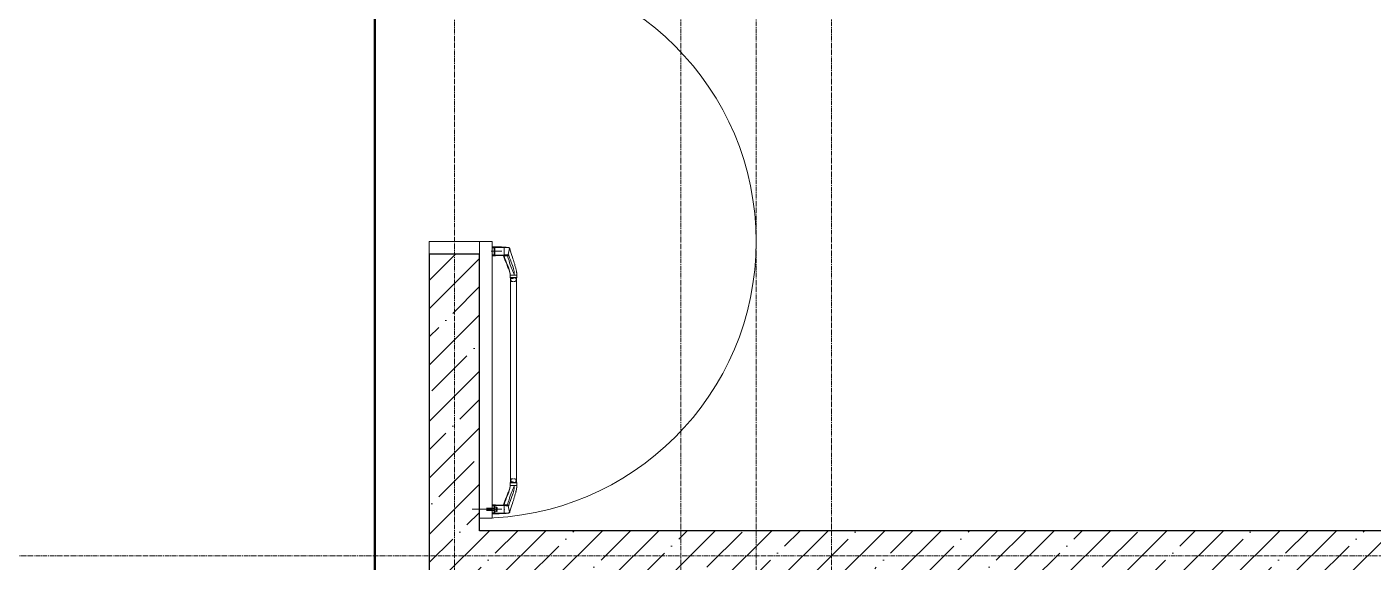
# Model space of a CAD drawing. Header units: millimetres. Extents: x -7155 to 483283, y -227682 to 148426.
# Drawn here: x 9700 to 15053, y 29375 to 31504 of the extents above; entities that cross this region are included whole.
import ezdxf

# ---------------------------------------------------------------- set-up
doc = ezdxf.new("R2010")
doc.units = ezdxf.units.MM
for name, pattern in [('CENTER2', [28.575, 19.05, -3.175, 3.175, -3.175]), ('CENTERLINE', [30, 12, -1.5, 3, -1.5, 12]), ('HIDDEN', [9.525, 6.35, -3.175])]:
    doc.linetypes.add(name, pattern=pattern)
for name, color, linetype, lineweight in [('АР_Двери_внутренние', 5, 'Continuous', 9), ('АР_Двери_внутренние_антипаника', 7, 'Continuous', 0), ('АР_Стены ЖБ', 7, 'Continuous', 30), ('АР_Штриховка', 8, 'Continuous', 0)]:
    doc.layers.add(name, color=color, linetype=linetype, lineweight=lineweight)
doc.layers.add('АР_Оси_РД_100', color=7, linetype='Continuous', lineweight=0, true_color=0x525252)
doc.layers.add('РД_Оси_100', color=7, linetype='Continuous', lineweight=0, true_color=0x525252)

# ---------------------------------------------------------------- blocks, each defined once
blk = doc.blocks.new('СОШ_2200_АР_ОСИ_М100_28.05.24')
at = {"layer": 'АР_Оси_РД_100', "linetype": 'CENTER2'}
blk.add_line((29555, 29400), (-5954.958, 29400), dxfattribs=at)
for points in [[(11400, 139938.679), (11400, -6155)], [(12000.12, -6155), (12300, -5755), (12300, 139538.679), (12000, 139938.679)], [(12600, -6155), (12600, 139938.679)], [(13200, -6155), (12900, -5755), (12900, 139538.679), (13220.167, 139939.357)]]:
    blk.add_lwpolyline(points, dxfattribs=at)

msp = doc.modelspace()

# ---------------------------------------------------------------- hatches: boundary and pattern name
at = {"layer": 'АР_Штриховка', "linetype": 'Continuous', "lineweight": 5, "true_color": 0x000000}
h = msp.add_hatch(dxfattribs=at)
h.set_pattern_fill('ANSI35', color=18, scale=25, angle=1.3e-14, style=0)
h.paths.add_polyline_path([(11300, 29300), (11500, 29500), (11500, 30600), (11300, 30600)], flags=0)
h.paths.add_polyline_path([(11300, 32400), (11500, 32400), (11500, 33500), (11300, 33700)], flags=0)
h = msp.add_hatch(dxfattribs=at)
h.set_pattern_fill('ANSI35', color=18, scale=25, style=0)
h.paths.add_polyline_path([(11500, 29500), (11300, 29300), (13000, 29300), (13066.7, 29350), (13000, 29500)], flags=0)
h.paths.add_polyline_path([(13000, 29500), (13066.7, 29350), (13200, 29300), (18100, 29300), (18233.3, 29350), (18300, 29500)], flags=0)
h.paths.add_polyline_path([(18300, 29500), (18233.3, 29350), (18300, 29300), (20000, 29300), (20050, 29366.7), (20000, 29500)], flags=0)

# ---------------------------------------------------------------- linework, layer by layer
at = {"color": 1, "lineweight": 50}
msp.add_lwpolyline([(12013, 13770), (8049, 13770), (8049, 23114), (8049, 23114), (340.2, 23121.1), (340.2, 26400), (8107, 26400), (8107, 38493), (11900, 38493), (11906.3, 33940.1), (11084, 33940.1), (11084, 32130), (11084, 25094), (20554, 25094), (20520, 26066), (26487, 26066), (26487, 25653), (27232, 25653), (27232, 22077), (26434, 22077), (26434, 21700), (11906, 21700), (11906, 13770)], dxfattribs=at)
at = {"layer": 'АР_Двери_внутренние', "color": 18, "linetype": 'Continuous', "lineweight": 9, "true_color": 0x000000}
for points in [[(11300, 30650), (11300, 30600), (11500, 30600), (11500, 30650)], [(11500, 30650), (11550, 30650), (11550, 29550), (11500, 29550)]]:
    msp.add_lwpolyline(points, close=True, dxfattribs=at)
at = {"layer": 'АР_Двери_внутренние', "color": 18, "linetype": 'Continuous', "lineweight": 9, "true_color": 0x000000, "extrusion": (0, 0, -1)}
msp.add_arc((-11500, 30650), 1100, 90, 270, dxfattribs=at)
at = {"layer": 'АР_Двери_внутренние_антипаника', "color": 18, "lineweight": 0, "ltscale": 2, "true_color": 0x000000}
for p, q in [((11500, 29550), (11500, 30650)), ((11500, 30650), (11550, 30650)), ((11550, 30650), (11550, 29550)), ((11550, 29550), (11500, 29550))]:
    msp.add_line(p, q, dxfattribs=at)
at = {"layer": 'АР_Двери_внутренние_антипаника', "color": 18, "linetype": 'Continuous', "true_color": 0x000000}
for p, q in [((11550, 30593.4), (11550, 30629.9)), ((11550, 30629.9), (11559.4, 30629.8)), ((11558.7, 30625.8), (11550, 30625.9)), ((11558.7, 30625.8), (11558.8, 30626.6)), ((11558.7, 30597.5), (11558.7, 30625.8)), ((11558.7, 30625.8), (11561.3, 30625.8)), ((11558.8, 30627.4), (11558.9, 30628.1)), ((11558.8, 30626.6), (11558.8, 30627.4)), ((11558.9, 30628.1), (11559, 30628.7)), ((11559, 30628.7), (11559.2, 30629.5)), ((11559.2, 30629.5), (11559.4, 30629.8)), ((11560.3, 30629.6), (11559.4, 30629.8)), ((11560.8, 30629.3), (11560.3, 30629.6)), ((11561.2, 30629), (11560.8, 30629.3)), ((11561.5, 30628.5), (11561.2, 30629)), ((11561.4, 30626.6), (11561.3, 30626.3)), ((11561.3, 30626.3), (11561.3, 30626.1)), ((11561.3, 30626.1), (11561.3, 30625.8)), ((11561.3, 30625.8), (11561.3, 30597.5)), ((11561.6, 30626.8), (11561.4, 30626.6)), ((11561.7, 30628), (11561.5, 30628.5)), ((11561.9, 30626.9), (11561.6, 30626.8)), ((11561.9, 30626.9), (11561.7, 30628)), ((11565.5, 30626.9), (11561.9, 30626.9)), ((11569.6, 30626.9), (11565.5, 30626.9)), ((11573.4, 30626.9), (11569.6, 30626.9)), ((11578.1, 30626.9), (11573.4, 30626.9)), ((11582, 30626.9), (11578.1, 30626.9)), ((11586.2, 30626.9), (11582, 30626.9)), ((11589.9, 30626.8), (11586.2, 30626.9)), ((11593.9, 30626.7), (11589.9, 30626.8)), ((11597.9, 30626.5), (11593.9, 30626.7)), ((11596.3, 30628.5), (11596.9, 30628.4)), ((11596.9, 30628.4), (11597.5, 30627.9)), ((11597, 30628.3), (11605.8, 30627.8)), ((11597.5, 30627.9), (11597.8, 30627.3)), ((11597.8, 30627.3), (11597.9, 30626.5)), ((11597.9, 30596.9), (11597.9, 30626.5)), ((11597.9, 30597), (11597.9, 30626.4)), ((11616.7, 30625.1), (11597.9, 30626.4)), ((11598.8, 30628.2), (11598.5, 30628.2)), ((11605.8, 30627.8), (11615.1, 30627.1)), ((11614.4, 30598.3), (11619.1, 30622.8)), ((11615.4, 30627), (11615.1, 30627.1)), ((11615.7, 30626.9), (11615.4, 30627)), ((11616.2, 30626.5), (11615.7, 30626.9)), ((11617.2, 30626.3), (11615.7, 30626.9)), ((11616.6, 30625.8), (11616.2, 30626.5)), ((11616.7, 30625.1), (11616.6, 30625.8)), ((11617.3, 30624.9), (11616.7, 30625.1)), ((11618.9, 30624.5), (11617.2, 30626.3)), ((11618, 30624.3), (11617.3, 30624.9)), ((11619.1, 30622.8), (11618, 30624.3)), ((11619.8, 30622.8), (11618.9, 30624.5)), ((11619, 30624.4), (11618.9, 30624.4)), ((11619.2, 30623.6), (11619, 30624.4)), ((11619.1, 30622.8), (11619.2, 30623.6)), ((11620.4, 30620.9), (11619.8, 30622.8)), ((11623.4, 30611.4), (11620.4, 30620.9)), ((11550, 30597.4), (11558.7, 30597.5)), ((11559.4, 30593.6), (11550, 30593.4)), ((11558.7, 30597.5), (11561.3, 30597.5)), ((11558.8, 30596.8), (11558.7, 30597.5)), ((11558.8, 30596), (11558.8, 30596.8)), ((11558.9, 30595.3), (11558.8, 30596)), ((11559, 30594.6), (11558.9, 30595.3)), ((11559.2, 30593.8), (11559, 30594.6)), ((11559.4, 30593.6), (11559.2, 30593.8)), ((11559.4, 30593.6), (11560.3, 30593.8)), ((11561.5, 30593.6), (11559.4, 30593.6)), ((11560.3, 30593.8), (11560.8, 30594.1)), ((11560.8, 30594.1), (11561.2, 30594.4)), ((11561.2, 30594.4), (11561.5, 30594.9)), ((11561.3, 30597.5), (11561.3, 30597.3)), ((11561.3, 30597.3), (11561.3, 30597.1)), ((11561.3, 30597.1), (11561.4, 30597)), ((11561.4, 30597), (11561.4, 30596.8)), ((11561.4, 30596.8), (11561.6, 30596.6)), ((11561.5, 30594.9), (11561.7, 30595.4)), ((11563.7, 30593.6), (11561.5, 30593.6)), ((11561.6, 30596.6), (11561.9, 30596.5)), ((11561.7, 30595.4), (11561.9, 30596.5)), ((11561.9, 30596.5), (11565.5, 30596.5)), ((11594.9, 30594.8), (11563.7, 30593.6)), ((11565.5, 30596.5), (11569.8, 30596.5)), ((11569.8, 30596.5), (11573.6, 30596.5)), ((11573.6, 30596.5), (11578.4, 30596.5)), ((11578.4, 30596.5), (11582.3, 30596.5)), ((11582.3, 30596.5), (11585.6, 30596.5)), ((11585.6, 30596.5), (11588.5, 30596.5)), ((11588.5, 30596.5), (11591.6, 30596.6)), ((11591.6, 30596.6), (11594.7, 30596.7)), ((11594.7, 30596.7), (11597.9, 30596.9)), ((11596.3, 30594.9), (11594.9, 30594.8)), ((11594.9, 30594.8), (11595.3, 30594.1)), ((11595.1, 30594.8), (11597.1, 30594.9)), ((11595.3, 30594.8), (11595.9, 30594.7)), ((11595.3, 30594.1), (11598.2, 30585.4)), ((11595.3, 30594.1), (11595.5, 30593.7)), ((11595.5, 30593.7), (11595.9, 30593.5)), ((11595.9, 30594.7), (11596, 30594.6)), ((11595.9, 30593.5), (11596.4, 30593.3)), ((11596, 30594.6), (11596.2, 30594.4)), ((11596.2, 30594.4), (11596.4, 30594.3)), ((11596.9, 30595), (11596.3, 30594.9)), ((11596.4, 30594.3), (11596.9, 30594)), ((11596.4, 30593.3), (11597.6, 30593.1)), ((11597.5, 30595.5), (11596.9, 30595)), ((11596.9, 30594), (11597.5, 30593.4)), ((11597.1, 30594.9), (11597.1, 30595.1)), ((11597.1, 30594.9), (11598.7, 30595)), ((11597.8, 30596.1), (11597.5, 30595.5)), ((11597.5, 30593.4), (11597.6, 30593.1)), ((11598.1, 30593.2), (11597.6, 30593.1)), ((11597.6, 30593.1), (11601, 30582.9)), ((11597.9, 30596.9), (11597.8, 30596.1)), ((11597.9, 30597), (11601.3, 30597.2)), ((11597.9, 30596.7), (11597.9, 30597)), ((11597.9, 30596.6), (11597.9, 30596.7)), ((11605.5, 30593.6), (11598.1, 30593.2)), ((11598.2, 30585.4), (11600.9, 30577.7)), ((11598.7, 30595), (11599.7, 30595.1)), ((11599.7, 30595.1), (11600.2, 30595.1)), ((11600.2, 30595.1), (11600.2, 30595.1)), ((11600.3, 30595.3), (11600.4, 30595.3)), ((11600.3, 30595.1), (11600.3, 30595.3)), ((11600.4, 30595.3), (11601, 30595.3)), ((11601, 30595.3), (11600.9, 30595.3)), ((11600.9, 30577.7), (11603.4, 30571)), ((11601, 30582.9), (11604.4, 30573.5)), ((11601.3, 30597.2), (11604.2, 30597.4)), ((11603.4, 30571), (11605.7, 30565.1)), ((11604.2, 30597.4), (11607, 30597.6)), ((11604.4, 30573.5), (11607.6, 30565.1)), ((11611.2, 30594), (11605.5, 30593.6)), ((11607, 30597.6), (11609.9, 30597.8)), ((11609.9, 30597.8), (11612.8, 30598)), ((11611.8, 30596.2), (11611.2, 30596)), ((11611.2, 30595.9), (11611.3, 30596)), ((11611.3, 30596), (11611.2, 30596)), ((11611.2, 30595.7), (11611.2, 30595.9)), ((11611.2, 30595.6), (11611.2, 30595.7)), ((11611.3, 30595.5), (11611.2, 30595.6)), ((11611.2, 30594.5), (11611.3, 30594.9)), ((11611.2, 30594.2), (11611.2, 30594.5)), ((11612.6, 30594.2), (11611.2, 30594)), ((11611.2, 30594), (11611.2, 30594.2)), ((11614.4, 30583.7), (11611.2, 30594)), ((11611.2, 30594), (11611.2, 30594)), ((11612.2, 30595.8), (11611.3, 30595.5)), ((11611.4, 30595.4), (11611.3, 30595.5)), ((11611.3, 30594.9), (11611.4, 30595.4)), ((11612.3, 30596.6), (11611.8, 30596.2)), ((11613.2, 30596.4), (11612.2, 30595.8)), ((11612.7, 30597.3), (11612.3, 30596.6)), ((11614.1, 30594.7), (11612.6, 30594.2)), ((11612.8, 30598), (11612.7, 30597.3)), ((11612.8, 30598), (11612.9, 30598)), ((11612.9, 30598), (11613, 30598.1)), ((11613, 30598.1), (11613.1, 30598.1)), ((11613.1, 30598.1), (11613.5, 30598.3)), ((11613.1, 30598.1), (11613.1, 30598.1)), ((11613.1, 30598.1), (11613.1, 30598.1)), ((11613.1, 30598.1), (11613.1, 30598.1)), ((11613.1, 30598.1), (11613.1, 30598.1)), ((11613.1, 30598.1), (11613.1, 30598.1)), ((11613.1, 30598.1), (11613.1, 30598.1)), ((11613.1, 30598.1), (11613.1, 30598.1)), ((11613.1, 30598.1), (11613.1, 30598.1)), ((11613.1, 30598.1), (11613.1, 30598.1)), ((11613.1, 30598.1), (11613.1, 30598.1)), ((11613.1, 30598.1), (11613.1, 30598.1)), ((11613.1, 30598.1), (11613.1, 30598.1)), ((11613.1, 30598.1), (11613.1, 30598.1)), ((11614, 30597.3), (11613.2, 30596.4)), ((11613.5, 30598.3), (11614, 30598.4)), ((11614, 30598.4), (11614.2, 30598.4)), ((11614.4, 30598.3), (11614, 30597.3)), ((11615.4, 30595.4), (11614.1, 30594.7)), ((11614.2, 30598.4), (11614.4, 30598.3)), ((11614.4, 30598.3), (11615.3, 30597.5)), ((11617.2, 30574.3), (11614.4, 30583.7)), ((11615.3, 30597.5), (11615.8, 30597)), ((11616.2, 30596.1), (11615.4, 30595.4)), ((11615.8, 30597), (11616.2, 30596.1)), ((11616.2, 30596.1), (11619.5, 30586)), ((11619.7, 30565.8), (11617.2, 30574.3)), ((11619.5, 30586), (11622.8, 30577)), ((11622.8, 30577), (11625.8, 30568.9)), ((11626.1, 30602.8), (11623.4, 30611.4)), ((11625.8, 30568.9), (11628.6, 30561.4)), ((11628.6, 30595), (11626.1, 30602.8)), ((11630.8, 30588.1), (11628.6, 30595)), ((11632.7, 30581.8), (11630.8, 30588.1)), ((11634.5, 30576.2), (11632.7, 30581.8)), ((11636.1, 30571.2), (11634.5, 30576.2)), ((11638, 30565), (11636.1, 30571.2)), ((11605.7, 30565.1), (11607.8, 30559.8)), ((11607.6, 30565.1), (11610.6, 30557.4)), ((11607.8, 30559.8), (11609.7, 30555.2)), ((11609.7, 30555.2), (11611.4, 30551.1)), ((11610.6, 30557.4), (11613.4, 30550.4)), ((11611.4, 30551.1), (11612.9, 30547.4)), ((11612.9, 30547.4), (11614.6, 30543.2)), ((11613.4, 30550.4), (11615.8, 30544.1)), ((11614.6, 30543.2), (11616, 30539.5)), ((11615.8, 30544.1), (11617.8, 30538.3)), ((11616, 30539.5), (11617.4, 30535.8)), ((11617.4, 30535.8), (11618.8, 30531.6)), ((11617.8, 30538.3), (11619.3, 30533.2)), ((11618.8, 30531.6), (11620, 30527.3)), ((11619.3, 30533.2), (11620.3, 30528.6)), ((11622.2, 30558.1), (11619.7, 30565.8)), ((11620, 30527.3), (11621.1, 30522.8)), ((11620.3, 30528.6), (11620.7, 30525.5)), ((11620.7, 30525.5), (11621.1, 30522.6)), ((11621, 30523), (11621.3, 30521.5)), ((11621.3, 30521.5), (11621.6, 30519.1)), ((11621.7, 30516.7), (11621.6, 30519.1)), ((11621.7, 30516.7), (11621.7, 30506.7)), ((11621.7, 30516.7), (11621.8, 30516.7)), ((11621.8, 30516.7), (11637.5, 30516.7)), ((11624.7, 30551.1), (11622.2, 30558.1)), ((11627, 30544.7), (11624.7, 30551.1)), ((11629.3, 30538.9), (11627, 30544.7)), ((11628.6, 30561.4), (11631.1, 30554.4)), ((11631.4, 30533.7), (11629.3, 30538.9)), ((11631.1, 30554.4), (11633.2, 30547.9)), ((11633.4, 30529), (11631.4, 30533.7)), ((11633.2, 30547.9), (11635, 30541.8)), ((11634.9, 30525.8), (11633.4, 30529)), ((11636.3, 30522.8), (11634.9, 30525.8)), ((11635, 30541.8), (11636.3, 30536)), ((11636.3, 30536), (11637.1, 30530.6)), ((11637.2, 30519.8), (11636.3, 30522.8)), ((11637.1, 30530.6), (11637.4, 30526.7)), ((11637.5, 30516.7), (11637.2, 30519.8)), ((11637.4, 30526.7), (11637.5, 30523.1)), ((11637.5, 30523.1), (11637.5, 30519.8)), ((11637.5, 30519.8), (11637.5, 30516.7)), ((11637.5, 30516.7), (11648.1, 30516.7)), ((11639.6, 30559.8), (11638, 30565)), ((11640.9, 30555.3), (11639.6, 30559.8)), ((11642, 30551.5), (11640.9, 30555.3)), ((11642.9, 30548.4), (11642, 30551.5)), ((11643.6, 30545.6), (11642.9, 30548.4)), ((11644.2, 30543.4), (11643.6, 30545.6)), ((11644.6, 30541.5), (11644.2, 30543.4)), ((11645.2, 30539.2), (11644.6, 30541.5)), ((11645.8, 30536.4), (11645.2, 30539.2)), ((11646.5, 30533.2), (11645.8, 30536.4)), ((11647.1, 30529.5), (11646.5, 30533.2)), ((11647.3, 30528.2), (11647.1, 30529.5)), ((11647.5, 30526.9), (11647.3, 30528.2)), ((11647.6, 30525.7), (11647.5, 30526.9)), ((11647.7, 30524.5), (11647.6, 30525.7)), ((11647.8, 30523.4), (11647.7, 30524.5)), ((11648, 30521.5), (11647.8, 30523.4)), ((11648.1, 30516.7), (11648, 30521.5)), ((11648.1, 30506.7), (11648.1, 30516.7)), ((11648.1, 30506.7), (11648.1, 30516.7)), ((11621.7, 30506.7), (11637.5, 30506.7)), ((11636.9, 30505.7), (11622.7, 30505.7)), ((11622.7, 30505.7), (11622.7, 29691)), ((11647.1, 30505.7), (11636.9, 30505.7)), ((11637.5, 30506.7), (11648.1, 30506.7)), ((11647.1, 30505.7), (11647.1, 29691)), ((11614.6, 29653.5), (11616, 29657.1)), ((11615.8, 29652.6), (11617.8, 29658.4)), ((11616, 29657.1), (11617.4, 29660.9)), ((11617.4, 29660.9), (11618.8, 29665.1)), ((11617.8, 29658.4), (11619.3, 29663.5)), ((11618.8, 29665.1), (11620, 29669.4)), ((11619.3, 29663.5), (11620.3, 29668.1)), ((11620, 29669.4), (11621.1, 29673.9)), ((11620.3, 29668.1), (11620.7, 29671.2)), ((11620.7, 29671.2), (11621.1, 29674.1)), ((11621, 29673.7), (11621.3, 29675.2)), ((11621.3, 29675.2), (11621.6, 29677.6)), ((11621.7, 29680), (11621.6, 29677.6)), ((11621.7, 29690), (11637.5, 29690)), ((11621.7, 29680), (11621.7, 29690)), ((11621.7, 29680), (11621.8, 29680)), ((11621.8, 29680), (11637.5, 29680)), ((11636.9, 29691), (11622.7, 29691)), ((11629.3, 29657.8), (11627, 29652)), ((11631.4, 29663), (11629.3, 29657.8)), ((11633.4, 29667.7), (11631.4, 29663)), ((11634.9, 29670.9), (11633.4, 29667.7)), ((11636.3, 29673.9), (11634.9, 29670.9)), ((11635, 29654.9), (11636.3, 29660.6)), ((11637.2, 29676.9), (11636.3, 29673.9)), ((11636.3, 29660.6), (11637.1, 29666.1)), ((11647.1, 29691), (11636.9, 29691)), ((11637.1, 29666.1), (11637.4, 29670)), ((11637.5, 29680), (11637.2, 29676.9)), ((11637.4, 29670), (11637.5, 29673.6)), ((11637.5, 29690), (11648.1, 29690)), ((11637.5, 29676.9), (11637.5, 29680)), ((11637.5, 29680), (11648.1, 29680)), ((11637.5, 29673.6), (11637.5, 29676.9)), ((11645.2, 29657.5), (11644.6, 29655.2)), ((11645.8, 29660.3), (11645.2, 29657.5)), ((11646.5, 29663.5), (11645.8, 29660.3)), ((11647.1, 29667.2), (11646.5, 29663.5)), ((11647.3, 29668.5), (11647.1, 29667.2)), ((11647.5, 29669.8), (11647.3, 29668.5)), ((11647.6, 29671), (11647.5, 29669.8)), ((11647.7, 29672.2), (11647.6, 29671)), ((11647.8, 29673.3), (11647.7, 29672.2)), ((11648, 29675.2), (11647.8, 29673.3)), ((11648.1, 29680), (11648, 29675.2)), ((11648.1, 29690), (11648.1, 29680)), ((11648.1, 29690), (11648.1, 29680)), ((11550, 29603.2), (11550, 29566.7)), ((11559.4, 29603.1), (11550, 29603.2)), ((11595.3, 29602.6), (11598.2, 29611.3)), ((11595.5, 29602.9), (11595.9, 29603.2)), ((11595.9, 29603.2), (11596.4, 29603.4)), ((11596.4, 29603.4), (11597.6, 29603.5)), ((11596.9, 29602.7), (11597.5, 29603.3)), ((11597.5, 29603.3), (11597.6, 29603.5)), ((11597.6, 29603.5), (11601, 29613.8)), ((11598.1, 29603.5), (11597.6, 29603.5)), ((11605.5, 29603.1), (11598.1, 29603.5)), ((11598.2, 29611.3), (11600.9, 29619)), ((11600.9, 29619), (11603.4, 29625.7)), ((11601, 29613.8), (11604.4, 29623.2)), ((11603.4, 29625.7), (11605.7, 29631.6)), ((11604.4, 29623.2), (11607.6, 29631.6)), ((11605.7, 29631.6), (11607.8, 29636.9)), ((11607.6, 29631.6), (11610.6, 29639.3)), ((11607.8, 29636.9), (11609.7, 29641.5)), ((11609.7, 29641.5), (11611.4, 29645.6)), ((11610.6, 29639.3), (11613.4, 29646.3)), ((11614.4, 29613), (11611.2, 29602.7)), ((11611.4, 29645.6), (11612.9, 29649.2)), ((11612.9, 29649.2), (11614.6, 29653.5)), ((11613.4, 29646.3), (11615.8, 29652.6)), ((11617.2, 29622.4), (11614.4, 29613)), ((11616.2, 29600.6), (11619.5, 29610.7)), ((11619.7, 29630.9), (11617.2, 29622.4)), ((11619.5, 29610.7), (11622.8, 29619.7)), ((11622.2, 29638.6), (11619.7, 29630.9)), ((11624.7, 29645.6), (11622.2, 29638.6)), ((11622.8, 29619.7), (11625.8, 29627.8)), ((11627, 29652), (11624.7, 29645.6)), ((11625.8, 29627.8), (11628.6, 29635.3)), ((11628.6, 29635.3), (11631.1, 29642.3)), ((11630.8, 29608.6), (11628.6, 29601.7)), ((11632.7, 29614.8), (11630.8, 29608.6)), ((11631.1, 29642.3), (11633.2, 29648.8)), ((11634.5, 29620.5), (11632.7, 29614.8)), ((11633.2, 29648.8), (11635, 29654.9)), ((11636.1, 29625.5), (11634.5, 29620.5)), ((11638, 29631.6), (11636.1, 29625.5)), ((11639.6, 29636.9), (11638, 29631.6)), ((11640.9, 29641.4), (11639.6, 29636.9)), ((11642, 29645.2), (11640.9, 29641.4)), ((11642.9, 29648.3), (11642, 29645.2)), ((11643.6, 29651.1), (11642.9, 29648.3)), ((11644.2, 29653.3), (11643.6, 29651.1)), ((11644.6, 29655.2), (11644.2, 29653.3)), ((11550, 29589.5), (11527.8, 29589.5)), ((11550, 29588.7), (11527.8, 29586.4)), ((11527.8, 29583.6), (11550, 29581.3)), ((11550, 29580.5), (11527.8, 29580.5)), ((11550, 29599.3), (11558.7, 29599.1)), ((11558.7, 29570.9), (11550, 29570.7)), ((11550, 29566.7), (11559.4, 29566.9)), ((11558.8, 29599.9), (11558.7, 29599.1)), ((11558.7, 29599.1), (11558.7, 29570.9)), ((11558.7, 29599.1), (11561.3, 29599.1)), ((11558.7, 29570.9), (11561.3, 29570.9)), ((11558.7, 29570.9), (11558.8, 29570.1)), ((11558.9, 29601.4), (11558.8, 29600.7)), ((11558.8, 29600.7), (11558.8, 29599.9)), ((11558.8, 29570.1), (11558.8, 29569.3)), ((11558.8, 29569.3), (11558.9, 29568.6)), ((11559, 29602), (11558.9, 29601.4)), ((11558.9, 29568.6), (11559, 29567.9)), ((11559.2, 29602.9), (11559, 29602)), ((11559, 29567.9), (11559.2, 29567.1)), ((11559.4, 29603.1), (11559.2, 29602.9)), ((11559.2, 29567.1), (11559.4, 29566.9)), ((11561.5, 29603.1), (11559.4, 29603.1)), ((11559.4, 29603.1), (11560.3, 29602.9)), ((11560.3, 29567.1), (11559.4, 29566.9)), ((11560.3, 29602.9), (11560.8, 29602.6)), ((11560.8, 29567.4), (11560.3, 29567.1)), ((11560.8, 29602.6), (11561.2, 29602.3)), ((11561.2, 29567.7), (11560.8, 29567.4)), ((11561.2, 29602.3), (11561.5, 29601.8)), ((11561.5, 29568.2), (11561.2, 29567.7)), ((11561.3, 29599.6), (11561.4, 29599.7)), ((11561.3, 29599.4), (11561.3, 29599.6)), ((11561.3, 29599.1), (11561.3, 29599.4)), ((11561.3, 29570.9), (11561.3, 29599.1)), ((11561.3, 29570.6), (11561.3, 29570.9)), ((11561.3, 29570.4), (11561.3, 29570.6)), ((11561.4, 29570.1), (11561.3, 29570.4)), ((11561.4, 29599.9), (11561.6, 29600.1)), ((11561.4, 29599.7), (11561.4, 29599.9)), ((11561.6, 29569.9), (11561.4, 29570.1)), ((11563.7, 29603.1), (11561.5, 29603.1)), ((11561.5, 29601.8), (11561.7, 29601.3)), ((11561.7, 29568.7), (11561.5, 29568.2)), ((11561.6, 29600.1), (11561.9, 29600.2)), ((11561.9, 29569.8), (11561.6, 29569.9)), ((11561.7, 29601.3), (11561.9, 29600.2)), ((11561.9, 29569.8), (11561.7, 29568.7)), ((11561.9, 29600.2), (11565.5, 29600.2)), ((11565.5, 29569.8), (11561.9, 29569.8)), ((11594.9, 29601.9), (11563.7, 29603.1)), ((11565, 29585), (11566.9, 29586.9)), ((11565, 29585), (11565.2, 29585)), ((11566.9, 29583.1), (11565, 29585)), ((11566, 29592), (11565.1, 29594.2)), ((11565.1, 29594.2), (11565.3, 29594.2)), ((11565.1, 29575.8), (11566, 29578)), ((11565.1, 29575.8), (11565.3, 29575.8)), ((11565.2, 29585), (11567.1, 29586.9)), ((11567.1, 29583.1), (11565.2, 29585)), ((11566.2, 29592), (11565.3, 29594.2)), ((11565.3, 29594.2), (11568.4, 29592.6)), ((11565.3, 29575.8), (11566.2, 29578)), ((11568.4, 29577.4), (11565.3, 29575.8)), ((11565.5, 29600.2), (11569.8, 29600.2)), ((11569.6, 29569.8), (11565.5, 29569.8)), ((11566.6, 29589.5), (11566, 29592)), ((11566, 29578), (11566.6, 29580.5)), ((11566.8, 29589.5), (11566.2, 29592)), ((11566.2, 29578), (11566.8, 29580.5)), ((11567.9, 29586.5), (11566.5, 29585)), ((11566.5, 29585), (11567.9, 29583.5)), ((11566.9, 29586.9), (11566.6, 29589.5)), ((11566.6, 29580.5), (11566.9, 29583.1)), ((11567.1, 29586.9), (11566.8, 29589.5)), ((11566.8, 29580.5), (11567.1, 29583.1)), ((11568.4, 29591.5), (11566.9, 29592.2)), ((11566.9, 29592.2), (11567.4, 29590.4)), ((11566.9, 29586.9), (11567.1, 29586.9)), ((11566.9, 29583.1), (11567.1, 29583.1)), ((11567.4, 29579.6), (11566.9, 29577.8)), ((11566.9, 29577.8), (11568.4, 29578.5)), ((11568.2, 29591.5), (11567, 29592.1)), ((11567, 29577.9), (11568.2, 29578.5)), ((11567.4, 29590.4), (11567.7, 29588.5)), ((11567.7, 29581.5), (11567.4, 29579.6)), ((11567.7, 29588.5), (11567.9, 29586.5)), ((11567.9, 29583.5), (11567.7, 29581.5)), ((11568.2, 29591.5), (11568.4, 29591.5)), ((11568.2, 29578.5), (11568.4, 29578.5)), ((11568.4, 29592.6), (11568.4, 29591.5)), ((11568.4, 29578.5), (11568.4, 29577.4)), ((11568.6, 29591), (11568.6, 29592.6)), ((11568.6, 29592.6), (11568.8, 29592.6)), ((11568.6, 29591), (11568.8, 29591)), ((11568.6, 29590.9), (11568.6, 29591)), ((11568.6, 29590.7), (11568.6, 29590.9)), ((11568.6, 29590.6), (11568.6, 29590.7)), ((11568.7, 29590.4), (11568.6, 29590.6)), ((11568.6, 29589), (11568.7, 29589.1)), ((11568.6, 29588.8), (11568.6, 29589)), ((11568.6, 29588.6), (11568.6, 29588.8)), ((11568.6, 29588.6), (11568.8, 29588.6)), ((11568.6, 29588), (11568.6, 29588.6)), ((11568.6, 29588), (11568.8, 29588)), ((11568.6, 29587.8), (11568.6, 29588)), ((11568.6, 29587.7), (11568.6, 29587.8)), ((11568.6, 29587.5), (11568.6, 29587.7)), ((11568.7, 29587.4), (11568.6, 29587.5)), ((11568.6, 29585), (11568.6, 29586.5)), ((11568.6, 29586.5), (11568.8, 29586.5)), ((11568.6, 29585), (11568.8, 29585)), ((11568.6, 29584.8), (11568.6, 29585)), ((11568.6, 29584.7), (11568.6, 29584.8)), ((11568.6, 29584.5), (11568.6, 29584.7)), ((11568.7, 29584.4), (11568.6, 29584.5)), ((11568.6, 29583.5), (11568.8, 29583.5)), ((11568.6, 29582.2), (11568.6, 29583.5)), ((11568.6, 29582.2), (11568.8, 29582.2)), ((11569.5, 29581.9), (11568.6, 29582.2)), ((11568.6, 29581.2), (11569.5, 29581.6)), ((11568.6, 29581.2), (11568.8, 29581.2)), ((11568.6, 29579.9), (11568.6, 29581.2)), ((11568.6, 29579.9), (11568.8, 29579.9)), ((11568.6, 29578.8), (11570.3, 29579.5)), ((11568.6, 29578.8), (11568.8, 29578.8)), ((11568.6, 29577.3), (11568.6, 29578.8)), ((11568.6, 29577.3), (11568.8, 29577.3)), ((11570.3, 29576.6), (11568.6, 29577.3)), ((11568.8, 29590.3), (11568.7, 29590.4)), ((11568.7, 29589.3), (11568.8, 29589.4)), ((11568.7, 29589.1), (11568.7, 29589.3)), ((11568.8, 29587.3), (11568.7, 29587.4)), ((11568.8, 29584.3), (11568.7, 29584.4)), ((11568.8, 29591), (11568.8, 29592.6)), ((11568.8, 29592.6), (11570.5, 29592.6)), ((11568.8, 29590.9), (11568.8, 29591)), ((11568.8, 29590.7), (11568.8, 29590.9)), ((11568.9, 29590.6), (11568.8, 29590.7)), ((11568.8, 29590.2), (11568.8, 29590.3)), ((11568.9, 29590.1), (11568.8, 29590.2)), ((11568.8, 29589.4), (11568.9, 29589.5)), ((11568.8, 29589), (11568.9, 29589.1)), ((11568.8, 29588.8), (11568.8, 29589)), ((11568.8, 29588.6), (11568.8, 29588.8)), ((11568.8, 29588), (11568.8, 29588.6)), ((11568.8, 29587.8), (11568.8, 29588)), ((11568.8, 29587.7), (11568.8, 29587.8)), ((11568.9, 29587.5), (11568.8, 29587.7)), ((11568.8, 29587.2), (11568.8, 29587.3)), ((11568.9, 29587.1), (11568.8, 29587.2)), ((11568.8, 29585), (11568.8, 29586.5)), ((11568.8, 29586.5), (11570.5, 29586.5)), ((11568.8, 29584.8), (11568.8, 29585)), ((11568.8, 29584.7), (11568.8, 29584.8)), ((11568.9, 29584.5), (11568.8, 29584.7)), ((11568.8, 29584.2), (11568.8, 29584.3)), ((11568.9, 29584.1), (11568.8, 29584.2)), ((11568.8, 29582.2), (11568.8, 29583.5)), ((11568.8, 29583.5), (11570.5, 29583.5)), ((11569.8, 29581.9), (11568.8, 29582.2)), ((11568.8, 29581.2), (11569.8, 29581.6)), ((11568.8, 29579.9), (11568.8, 29581.2)), ((11570.5, 29579.9), (11568.8, 29579.9)), ((11568.8, 29578.8), (11570.5, 29579.5)), ((11568.8, 29577.3), (11568.8, 29578.8)), ((11570.5, 29576.6), (11568.8, 29577.3)), ((11568.9, 29590.4), (11568.9, 29590.6)), ((11569, 29590.3), (11568.9, 29590.4)), ((11569, 29590.1), (11568.9, 29590.1)), ((11568.9, 29589.5), (11569, 29589.5)), ((11568.9, 29589.1), (11569, 29589.3)), ((11568.9, 29587.4), (11568.9, 29587.5)), ((11569, 29587.3), (11568.9, 29587.4)), ((11569, 29587.1), (11568.9, 29587.1)), ((11568.9, 29584.4), (11568.9, 29584.5)), ((11569, 29584.3), (11568.9, 29584.4)), ((11569, 29584.1), (11568.9, 29584.1)), ((11569.1, 29590.2), (11569, 29590.3)), ((11569.1, 29590.1), (11569, 29590.1)), ((11569, 29589.5), (11569.1, 29589.6)), ((11569, 29589.4), (11569.1, 29589.5)), ((11569, 29589.3), (11569, 29589.4)), ((11569.1, 29587.2), (11569, 29587.3)), ((11569.1, 29587.1), (11569, 29587.1)), ((11569.1, 29584.2), (11569, 29584.3)), ((11569.1, 29584.1), (11569, 29584.1)), ((11569.1, 29591.1), (11569.1, 29591.8)), ((11569.1, 29591.8), (11570.2, 29591.8)), ((11569.2, 29591.1), (11569.1, 29591.1)), ((11569.2, 29590.1), (11569.1, 29590.2)), ((11569.1, 29590.1), (11569.3, 29590.1)), ((11569.1, 29589.6), (11569.3, 29589.6)), ((11569.1, 29589.5), (11569.2, 29589.5)), ((11569.1, 29588.4), (11569.2, 29588.5)), ((11569.1, 29588.2), (11569.1, 29588.4)), ((11569.2, 29588.1), (11569.1, 29588.2)), ((11569.2, 29587.1), (11569.1, 29587.2)), ((11569.1, 29587.1), (11569.3, 29587.1)), ((11569.1, 29585.2), (11569.1, 29585.9)), ((11569.1, 29585.9), (11569.5, 29585.9)), ((11569.1, 29585.1), (11569.1, 29585.2)), ((11569.1, 29585.2), (11569.1, 29585.2)), ((11569.2, 29585), (11569.1, 29585.1)), ((11569.1, 29585.1), (11569.1, 29585.1)), ((11569.2, 29584.1), (11569.1, 29584.2)), ((11569.2, 29591), (11569.2, 29591.1)), ((11569.2, 29590.9), (11569.2, 29591)), ((11569.3, 29590.8), (11569.2, 29590.9)), ((11569.2, 29590.9), (11569.2, 29590.9)), ((11569.3, 29590.1), (11569.2, 29590.1)), ((11569.2, 29590.1), (11569.2, 29590.1)), ((11569.2, 29589.5), (11569.3, 29589.6)), ((11569.2, 29588.6), (11569.2, 29588.7)), ((11569.2, 29588.7), (11569.2, 29588.7)), ((11569.2, 29588.7), (11569.3, 29588.7)), ((11569.2, 29588.5), (11569.2, 29588.6)), ((11569.2, 29588.5), (11569.2, 29588.5)), ((11569.2, 29588), (11569.2, 29588.1)), ((11569.2, 29588.1), (11569.2, 29588.1)), ((11569.2, 29587.9), (11569.2, 29588)), ((11569.3, 29587.9), (11569.2, 29587.9)), ((11569.3, 29587.1), (11569.2, 29587.1)), ((11569.2, 29587.1), (11569.2, 29587.1)), ((11569.3, 29585), (11569.2, 29585)), ((11569.2, 29585), (11569.2, 29585)), ((11569.3, 29584.9), (11569.2, 29585)), ((11569.2, 29585), (11569.2, 29585)), ((11569.2, 29585), (11569.2, 29585)), ((11569.2, 29585), (11569.2, 29585)), ((11569.3, 29584.1), (11569.2, 29584.1)), ((11569.2, 29584.1), (11569.2, 29584.1)), ((11569.3, 29590.7), (11569.3, 29590.8)), ((11569.3, 29590.8), (11569.3, 29590.8)), ((11569.4, 29590.7), (11569.3, 29590.7)), ((11570, 29590.1), (11569.3, 29590.1)), ((11569.3, 29589.6), (11570, 29589.6)), ((11569.3, 29588.7), (11569.3, 29588.8)), ((11569.3, 29588.8), (11569.3, 29588.8)), ((11569.3, 29588.8), (11569.4, 29588.8)), ((11569.3, 29587.8), (11569.3, 29587.9)), ((11569.4, 29587.8), (11569.3, 29587.8)), ((11569.3, 29587.8), (11569.3, 29587.8)), ((11570, 29587.1), (11569.3, 29587.1)), ((11569.3, 29585.9), (11569.3, 29585.2)), ((11569.3, 29585.2), (11569.5, 29585.2)), ((11569.3, 29585.2), (11569.3, 29585.2)), ((11569.3, 29585.2), (11569.3, 29585.1)), ((11569.3, 29585.1), (11569.3, 29585.1)), ((11569.3, 29585.1), (11569.3, 29585)), ((11569.3, 29584.9), (11569.4, 29584.9)), ((11569.4, 29584.9), (11569.3, 29584.9)), ((11569.3, 29584.9), (11569.3, 29584.9)), ((11569.4, 29584.1), (11569.3, 29584.1)), ((11570.5, 29582.8), (11569.3, 29582.8)), ((11569.3, 29582.8), (11569.3, 29582.5)), ((11569.3, 29582.5), (11570.5, 29582)), ((11570.5, 29581.4), (11569.3, 29580.9)), ((11569.3, 29580.9), (11569.3, 29580.7)), ((11569.3, 29580.7), (11570.5, 29580.7)), ((11569.3, 29578.3), (11569.9, 29578.5)), ((11569.3, 29577.8), (11569.3, 29578.3)), ((11569.9, 29577.6), (11569.3, 29577.8)), ((11569.9, 29590.7), (11569.4, 29590.7)), ((11569.4, 29588.8), (11569.9, 29588.8)), ((11569.9, 29587.8), (11569.4, 29587.8)), ((11569.5, 29585), (11569.4, 29585)), ((11569.4, 29585), (11569.4, 29584.9)), ((11569.4, 29584.9), (11569.4, 29584.9)), ((11569.5, 29584.2), (11569.4, 29584.1)), ((11569.5, 29585.9), (11569.5, 29585.2)), ((11569.5, 29585.2), (11569.5, 29585.2)), ((11569.5, 29585.2), (11569.5, 29585.1)), ((11569.5, 29585.1), (11569.5, 29585.1)), ((11569.5, 29585.1), (11569.5, 29585)), ((11569.5, 29585), (11569.5, 29585)), ((11569.6, 29584.3), (11569.5, 29584.2)), ((11569.5, 29581.9), (11569.8, 29581.9)), ((11569.5, 29581.6), (11569.5, 29581.9)), ((11569.5, 29581.6), (11569.8, 29581.6)), ((11569.7, 29584.4), (11569.6, 29584.3)), ((11573.4, 29569.8), (11569.6, 29569.8)), ((11569.7, 29590.7), (11569.9, 29590.7)), ((11569.8, 29590.7), (11569.7, 29590.7)), ((11569.7, 29588.8), (11569.8, 29588.8)), ((11569.7, 29587.8), (11569.9, 29587.8)), ((11569.8, 29587.8), (11569.7, 29587.8)), ((11569.8, 29584.6), (11569.7, 29584.5)), ((11569.7, 29584.5), (11569.7, 29584.4)), ((11570.3, 29584), (11569.7, 29584.5)), ((11569.7, 29578.4), (11569.7, 29577.6)), ((11569.8, 29600.2), (11573.6, 29600.2)), ((11569.9, 29590.8), (11569.8, 29590.8)), ((11569.8, 29590.8), (11569.8, 29590.8)), ((11569.8, 29590.8), (11569.8, 29590.7)), ((11569.8, 29588.8), (11569.8, 29588.8)), ((11569.8, 29588.8), (11569.8, 29588.7)), ((11569.8, 29588.7), (11569.9, 29588.7)), ((11569.9, 29587.9), (11569.8, 29587.9)), ((11569.8, 29587.9), (11569.8, 29587.8)), ((11569.8, 29587.8), (11569.8, 29587.8)), ((11569.8, 29585.9), (11569.8, 29585.4)), ((11570.5, 29585.9), (11569.8, 29585.9)), ((11569.8, 29585.4), (11570.5, 29584.9)), ((11570.5, 29584), (11569.8, 29584.6)), ((11569.8, 29581.6), (11569.8, 29581.9)), ((11569.9, 29591.8), (11569.9, 29591.1)), ((11569.9, 29591.1), (11570.2, 29591.1)), ((11569.9, 29591.1), (11569.9, 29591.1)), ((11569.9, 29591.1), (11569.9, 29591)), ((11569.9, 29591), (11569.9, 29590.9)), ((11569.9, 29590.9), (11569.9, 29590.9)), ((11569.9, 29590.9), (11569.9, 29590.8)), ((11570, 29590.7), (11569.9, 29590.7)), ((11569.9, 29588.8), (11570, 29588.8)), ((11569.9, 29588.7), (11569.9, 29588.6)), ((11569.9, 29588.6), (11569.9, 29588.6)), ((11569.9, 29588.6), (11569.9, 29588.5)), ((11569.9, 29588.5), (11569.9, 29588.4)), ((11569.9, 29588.4), (11570.2, 29588.4)), ((11569.9, 29588.4), (11569.9, 29588.2)), ((11569.9, 29588.2), (11570.2, 29588.2)), ((11569.9, 29588.2), (11569.9, 29588.1)), ((11569.9, 29588.1), (11569.9, 29588.1)), ((11569.9, 29588.1), (11569.9, 29588)), ((11569.9, 29588), (11569.9, 29588)), ((11569.9, 29588), (11569.9, 29587.9)), ((11570, 29587.8), (11569.9, 29587.8)), ((11569.9, 29578.5), (11569.9, 29577.6)), ((11570.1, 29590.8), (11570, 29590.8)), ((11570, 29590.8), (11570, 29590.7)), ((11570.1, 29590.1), (11570, 29590.1)), ((11570, 29589.6), (11570.1, 29589.5)), ((11570, 29588.8), (11570, 29588.8)), ((11570, 29588.8), (11570.1, 29588.7)), ((11570.1, 29587.9), (11570, 29587.8)), ((11570, 29587.8), (11570, 29587.8)), ((11570.1, 29587.1), (11570, 29587.1)), ((11570.2, 29591), (11570.1, 29590.9)), ((11570.1, 29590.9), (11570.1, 29590.9)), ((11570.1, 29590.9), (11570.1, 29590.8)), ((11570.1, 29590.8), (11570.1, 29590.8)), ((11570.2, 29590.1), (11570.1, 29590.1)), ((11570.1, 29589.5), (11570.2, 29589.5)), ((11570.1, 29588.7), (11570.1, 29588.7)), ((11570.1, 29588.7), (11570.1, 29588.6)), ((11570.1, 29588.6), (11570.2, 29588.6)), ((11570.2, 29588.1), (11570.1, 29588)), ((11570.1, 29588), (11570.1, 29588)), ((11570.1, 29588), (11570.1, 29587.9)), ((11570.1, 29587.9), (11570.1, 29587.9)), ((11570.2, 29587.1), (11570.1, 29587.1)), ((11570.2, 29591.8), (11570.2, 29591.1)), ((11570.2, 29591.1), (11570.2, 29591.1)), ((11570.2, 29591.1), (11570.2, 29591)), ((11570.3, 29590.2), (11570.2, 29590.1)), ((11570.2, 29589.5), (11570.3, 29589.4)), ((11570.2, 29588.6), (11570.2, 29588.5)), ((11570.2, 29588.5), (11570.2, 29588.4)), ((11570.2, 29588.4), (11570.2, 29588.2)), ((11570.2, 29588.2), (11570.2, 29588.1)), ((11570.2, 29588.1), (11570.2, 29588.1)), ((11570.3, 29587.2), (11570.2, 29587.1)), ((11570.5, 29578.7), (11570.2, 29578.6)), ((11570.2, 29578.6), (11570.2, 29577.5)), ((11570.2, 29577.5), (11570.5, 29577.4)), ((11570.4, 29590.4), (11570.3, 29590.2)), ((11570.3, 29589.4), (11570.3, 29589.3)), ((11570.3, 29589.3), (11570.4, 29589.2)), ((11570.4, 29587.3), (11570.3, 29587.2)), ((11570.3, 29584), (11570.5, 29584)), ((11570.3, 29579.5), (11570.5, 29579.5)), ((11570.3, 29576.6), (11570.5, 29576.6)), ((11570.5, 29590.7), (11570.4, 29590.5)), ((11570.4, 29590.5), (11570.4, 29590.4)), ((11570.4, 29589.2), (11570.5, 29589.1)), ((11570.5, 29587.6), (11570.4, 29587.5)), ((11570.4, 29587.5), (11570.4, 29587.3)), ((11570.5, 29592.6), (11570.5, 29591)), ((11570.5, 29591), (11570.5, 29590.8)), ((11570.5, 29590.8), (11570.5, 29590.7)), ((11570.5, 29589.1), (11570.5, 29588.9)), ((11570.5, 29588.9), (11570.5, 29588.8)), ((11570.5, 29588.8), (11570.5, 29588.6)), ((11570.5, 29588.6), (11570.5, 29588)), ((11570.5, 29588), (11570.5, 29587.8)), ((11570.5, 29587.8), (11570.5, 29587.6)), ((11570.5, 29586.5), (11570.5, 29585.9)), ((11570.5, 29584.9), (11570.5, 29584)), ((11570.5, 29583.5), (11570.5, 29582.8)), ((11570.5, 29582), (11570.5, 29581.4)), ((11570.5, 29580.7), (11570.5, 29579.9)), ((11570.5, 29579.5), (11570.5, 29578.7)), ((11570.5, 29577.4), (11570.5, 29576.6)), ((11578.1, 29569.8), (11573.4, 29569.8)), ((11573.6, 29600.2), (11578.4, 29600.2)), ((11582, 29569.8), (11578.1, 29569.8)), ((11578.4, 29600.2), (11582.3, 29600.2)), ((11586.2, 29569.8), (11582, 29569.8)), ((11582.3, 29600.2), (11585.6, 29600.2)), ((11585.6, 29600.2), (11588.5, 29600.2)), ((11589.9, 29569.9), (11586.2, 29569.8)), ((11588.5, 29600.2), (11591.6, 29600.1)), ((11593.9, 29570), (11589.9, 29569.9)), ((11591.6, 29600.1), (11594.7, 29600)), ((11597.9, 29570.2), (11593.9, 29570)), ((11594.7, 29600), (11597.9, 29599.8)), ((11594.9, 29601.9), (11595.3, 29602.6)), ((11596.3, 29601.8), (11594.9, 29601.9)), ((11595.1, 29601.9), (11597.1, 29601.8)), ((11595.3, 29602.6), (11595.5, 29602.9)), ((11595.3, 29601.9), (11595.9, 29602)), ((11595.9, 29602), (11596, 29602.1)), ((11596, 29602.1), (11596.2, 29602.3)), ((11596.2, 29602.3), (11596.4, 29602.4)), ((11596.9, 29601.7), (11596.3, 29601.8)), ((11596.3, 29568.2), (11596.9, 29568.3)), ((11596.4, 29602.4), (11596.9, 29602.7)), ((11597.5, 29601.2), (11596.9, 29601.7)), ((11596.9, 29568.3), (11597.5, 29568.8)), ((11597, 29568.4), (11605.8, 29568.9)), ((11597.1, 29601.8), (11598.7, 29601.7)), ((11597.1, 29601.8), (11597.1, 29601.6)), ((11597.8, 29600.6), (11597.5, 29601.2)), ((11597.5, 29568.8), (11597.8, 29569.4)), ((11597.9, 29599.8), (11597.8, 29600.6)), ((11597.8, 29569.4), (11597.9, 29570.2)), ((11597.9, 29600.1), (11597.9, 29600)), ((11597.9, 29600), (11597.9, 29599.7)), ((11597.9, 29599.8), (11597.9, 29570.2)), ((11597.9, 29599.7), (11597.9, 29570.3)), ((11597.9, 29599.7), (11601.3, 29599.5)), ((11616.7, 29571.6), (11597.9, 29570.3)), ((11598.8, 29568.5), (11598.5, 29568.5)), ((11598.7, 29601.7), (11599.7, 29601.6)), ((11599.7, 29601.6), (11600.2, 29601.6)), ((11600.2, 29601.6), (11600.2, 29601.6)), ((11600.3, 29601.6), (11600.3, 29601.4)), ((11600.3, 29601.4), (11600.4, 29601.4)), ((11600.4, 29601.4), (11601, 29601.4)), ((11601, 29601.4), (11600.9, 29601.4)), ((11601.3, 29599.5), (11604.2, 29599.3)), ((11604.2, 29599.3), (11607, 29599.1)), ((11611.2, 29602.7), (11605.5, 29603.1)), ((11605.8, 29568.9), (11615.1, 29569.6)), ((11607, 29599.1), (11609.9, 29598.9)), ((11609.9, 29598.9), (11612.8, 29598.7)), ((11611.2, 29602.7), (11611.2, 29602.7)), ((11612.6, 29602.5), (11611.2, 29602.7)), ((11611.2, 29602.7), (11611.2, 29602.4)), ((11611.2, 29602.4), (11611.2, 29602.2)), ((11611.2, 29602.2), (11611.3, 29601.8)), ((11611.3, 29601.2), (11611.2, 29601.1)), ((11611.2, 29601.1), (11611.2, 29601)), ((11611.2, 29601), (11611.2, 29600.8)), ((11611.2, 29600.8), (11611.3, 29600.7)), ((11611.8, 29600.5), (11611.2, 29600.7)), ((11611.3, 29600.7), (11611.2, 29600.7)), ((11611.3, 29601.8), (11611.4, 29601.3)), ((11611.4, 29601.3), (11611.3, 29601.2)), ((11612.2, 29600.9), (11611.3, 29601.2)), ((11612.3, 29600.1), (11611.8, 29600.5)), ((11613.2, 29600.3), (11612.2, 29600.9)), ((11612.7, 29599.4), (11612.3, 29600.1)), ((11614.1, 29602), (11612.6, 29602.5)), ((11612.8, 29598.7), (11612.7, 29599.4)), ((11612.8, 29598.7), (11612.9, 29598.7)), ((11612.9, 29598.7), (11613, 29598.6)), ((11613, 29598.6), (11613.1, 29598.6)), ((11613.1, 29598.6), (11613.1, 29598.6)), ((11613.1, 29598.6), (11613.1, 29598.6)), ((11613.1, 29598.6), (11613.1, 29598.6)), ((11613.1, 29598.6), (11613.1, 29598.6)), ((11613.1, 29598.6), (11613.1, 29598.6)), ((11613.1, 29598.6), (11613.1, 29598.6)), ((11613.1, 29598.6), (11613.1, 29598.6)), ((11613.1, 29598.6), (11613.1, 29598.6)), ((11613.1, 29598.6), (11613.1, 29598.6)), ((11613.1, 29598.6), (11613.1, 29598.6)), ((11613.1, 29598.6), (11613.1, 29598.6)), ((11613.1, 29598.6), (11613.1, 29598.6)), ((11613.1, 29598.6), (11613.1, 29598.6)), ((11613.1, 29598.6), (11613.5, 29598.4)), ((11614, 29599.4), (11613.2, 29600.3)), ((11613.5, 29598.4), (11614, 29598.3)), ((11614.4, 29598.4), (11614, 29599.4)), ((11614, 29598.3), (11614.2, 29598.3)), ((11615.4, 29601.3), (11614.1, 29602)), ((11614.2, 29598.3), (11614.4, 29598.4)), ((11614.4, 29598.4), (11615.3, 29599.2)), ((11614.4, 29598.4), (11619.1, 29573.9)), ((11615.4, 29569.7), (11615.1, 29569.6)), ((11615.3, 29599.2), (11615.8, 29599.7)), ((11616.2, 29600.6), (11615.4, 29601.3)), ((11615.7, 29569.8), (11615.4, 29569.7)), ((11617.2, 29570.4), (11615.7, 29569.8)), ((11616.2, 29570.2), (11615.7, 29569.8)), ((11615.8, 29599.7), (11616.2, 29600.6)), ((11616.6, 29570.9), (11616.2, 29570.2)), ((11616.7, 29571.6), (11616.6, 29570.9)), ((11617.3, 29571.8), (11616.7, 29571.6)), ((11618.9, 29572.2), (11617.2, 29570.4)), ((11618, 29572.4), (11617.3, 29571.8)), ((11619.1, 29573.9), (11618, 29572.4)), ((11619.8, 29573.9), (11618.9, 29572.2)), ((11619, 29572.3), (11618.9, 29572.3)), ((11619.2, 29573.1), (11619, 29572.3)), ((11619.1, 29573.9), (11619.2, 29573.1)), ((11620.4, 29575.8), (11619.8, 29573.9)), ((11623.4, 29585.3), (11620.4, 29575.8)), ((11626.1, 29593.9), (11623.4, 29585.3)), ((11628.6, 29601.7), (11626.1, 29593.9))]:
    msp.add_line(p, q, dxfattribs=at)
at = {"layer": 'АР_Двери_внутренние_антипаника', "color": 18, "linetype": 'CENTERLINE', "true_color": 0x000000}
for p, q in [((11589.2, 30611.7), (11546, 30611.7)), ((11546, 29585), (11470.3, 29585)), ((11589.2, 29585), (11546, 29585))]:
    msp.add_line(p, q, dxfattribs=at)
at = {"layer": 'АР_Двери_внутренние_антипаника', "color": 18, "linetype": 'HIDDEN', "true_color": 0x000000}
for p, q in [((11626, 30490.7), (11626, 30505.7)), ((11626, 30490.7), (11644, 30490.7)), ((11626.2, 30502.7), (11626.2, 30505.7)), ((11633.2, 30502.7), (11626.2, 30502.7)), ((11633.2, 30502.7), (11633.2, 30505.7)), ((11644, 30490.7), (11644, 30505.7)), ((11626, 29706), (11626, 29691)), ((11626, 29706), (11644, 29706)), ((11633.2, 29694), (11626.2, 29694)), ((11626.2, 29694), (11626.2, 29691)), ((11633.2, 29694), (11633.2, 29691)), ((11644, 29706), (11644, 29691)), ((11550, 29589.5), (11557.5, 29589.5)), ((11550, 29580.5), (11557.5, 29580.5)), ((11557.5, 29589.5), (11557.5, 29580.5))]:
    msp.add_line(p, q, dxfattribs=at)
at = {"layer": 'АР_Двери_внутренние_антипаника', "color": 18, "linetype": 'Continuous', "true_color": 0x000000}
for centre, radius, start, end in [((11542.6, 29630), 1000, 86.9219, 89.0377), ((11539.3, 31593.4), 1000, 273.3082, 274.1216), ((11622.7, 30506.7), 1, 180, 270), ((11647.1, 30506.7), 1, 270, 0), ((11622.7, 29690), 1, 90, 180), ((11647.1, 29690), 1, 0, 90), ((11542.6, 30566.7), 1000, 270.9623, 273.0781), ((11539.3, 28603.3), 1000, 85.8784, 86.6918)]:
    msp.add_arc(centre, radius, start, end, dxfattribs=at)
for p in [(11550, 30611.7), (11597.9, 29585)]:
    msp.add_point(p, dxfattribs=at)
at = {"layer": 'АР_Стены ЖБ', "color": 18, "linetype": 'Continuous', "lineweight": 30, "true_color": 0x000000}
for p, q in [((11500, 30600), (11300, 30600)), ((11300, 30600), (11300, 29300)), ((11500, 29500), (11500, 30600)), ((13000, 29500), (11500, 29500)), ((18300, 29500), (13000, 29500))]:
    msp.add_line(p, q, dxfattribs=at)

# ---------------------------------------------------------------- block references
at = {"layer": 'РД_Оси_100'}
msp.add_blockref('СОШ_2200_АР_ОСИ_М100_28.05.24', (0, 0), dxfattribs=at)

doc.saveas('drawing.dxf')
